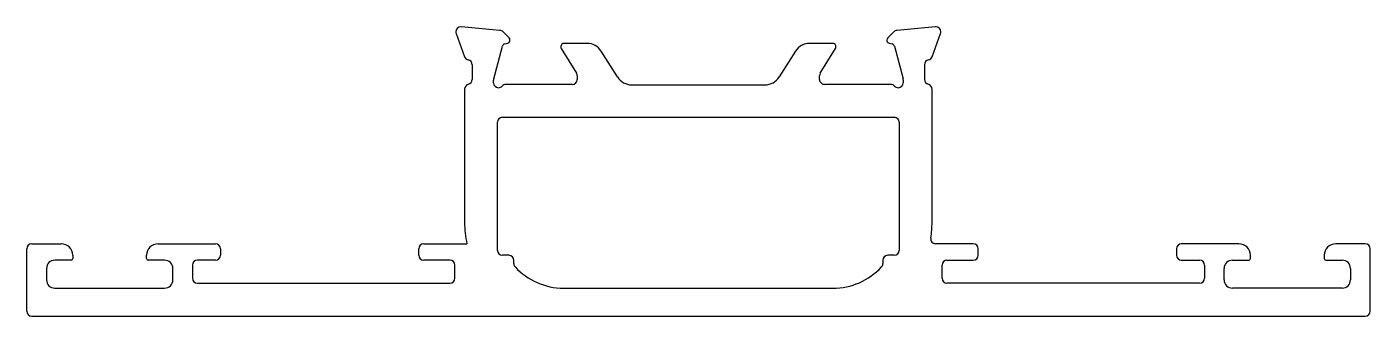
# Model space of a CAD drawing. Extents: x 699.2 to 781.1, y 442 to 459.6.
import ezdxf

# ---------------------------------------------------------------- set-up
doc = ezdxf.new("R2010")
doc.units = 0
doc.layers.get('0').update_dxf_attribs({"linetype": 'CONTINUOUS'})

msp = doc.modelspace()

# ---------------------------------------------------------------- linework, layer by layer
at = {"color": 0}
for p, q in [((728.067, 459.391), (725.702, 459.598)), ((754.626, 459.598), (752.26, 459.391)), ((725.393, 459.198), (725.907, 457.786)), ((728.617, 458.94), (728.253, 459.304)), ((752.074, 459.304), (751.711, 458.94)), ((754.42, 457.786), (754.935, 459.198)), ((727.686, 456.437), (728.217, 458.419)), ((728.358, 458.561), (728.527, 458.606)), ((731.805, 458.295), (732.732, 456.776)), ((733.382, 458.599), (731.976, 458.599)), ((735.238, 456.553), (734.235, 458.12)), ((746.085, 458.12), (745.083, 456.553)), ((748.352, 458.599), (746.939, 458.599)), ((747.596, 456.776), (748.523, 458.295)), ((751.8, 458.606), (751.969, 458.561)), ((752.111, 458.419), (752.642, 456.437)), ((726.372, 457.3), (726.372, 456.399)), ((753.948, 457.298), (753.948, 456.399)), ((727.676, 456.199), (727.676, 456.36)), ((732.776, 456.62), (732.776, 456.399)), ((747.552, 456.399), (747.552, 456.62)), ((752.652, 456.36), (752.652, 456.199)), ((725.91, 455.815), (725.91, 447.702)), ((732.476, 456.099), (728.423, 456.099)), ((736.091, 456.074), (744.229, 456.074)), ((751.905, 456.099), (747.852, 456.099)), ((754.41, 447.702), (754.41, 455.815)), ((727.91, 445.999), (727.91, 453.799)), ((728.21, 454.099), (752.11, 454.099)), ((752.41, 453.799), (752.41, 445.999)), ((699.52, 446.402), (701.32, 446.402)), ((707.22, 446.402), (709.32, 446.402)), ((709.32, 446.402), (710.72, 446.402)), ((723.42, 446.402), (726.053, 446.402)), ((756.92, 446.402), (754.63, 446.402)), ((771.02, 446.402), (769.62, 446.402)), ((773.12, 446.402), (771.02, 446.402)), ((780.82, 446.402), (779.02, 446.402)), ((699.22, 442.302), (699.22, 446.102)), ((702.02, 445.702), (702.02, 445.502)), ((706.52, 445.502), (706.52, 445.702)), ((711.02, 446.102), (711.02, 445.702)), ((723.12, 445.702), (723.12, 446.102)), ((728.61, 445.699), (728.21, 445.699)), ((752.11, 445.699), (751.71, 445.699)), ((757.22, 445.702), (757.22, 446.102)), ((769.32, 446.102), (769.32, 445.702)), ((773.82, 445.502), (773.82, 445.702)), ((778.32, 445.702), (778.32, 445.502)), ((781.12, 442.302), (781.12, 446.102)), ((700.42, 444.902), (700.42, 444.202)), ((701.92, 445.402), (700.92, 445.402)), ((707.62, 445.402), (706.62, 445.402)), ((708.12, 444.202), (708.12, 444.902)), ((709.32, 445.102), (709.32, 444.302)), ((710.72, 445.402), (709.62, 445.402)), ((725.02, 445.402), (723.42, 445.402)), ((725.32, 444.302), (725.32, 445.102)), ((728.91, 445.199), (728.91, 445.399)), ((751.41, 445.399), (751.41, 445.199)), ((755.02, 444.302), (755.02, 445.102)), ((755.32, 445.402), (756.92, 445.402)), ((769.62, 445.402), (770.72, 445.402)), ((771.02, 445.102), (771.02, 444.302)), ((772.22, 444.202), (772.22, 444.902)), ((772.72, 445.402), (773.72, 445.402)), ((778.42, 445.402), (779.42, 445.402)), ((779.92, 444.902), (779.92, 444.202)), ((709.62, 444.002), (725.02, 444.002)), ((770.72, 444.002), (755.32, 444.002)), ((700.92, 443.702), (707.62, 443.702)), ((731.936, 443.702), (748.359, 443.702)), ((779.42, 443.702), (772.72, 443.702)), ((699.52, 442.002), (780.82, 442.002))]:
    msp.add_line(p, q, dxfattribs=at)
for centre, radius, start, end in [((725.676, 459.299), 0.3, 90, 180), ((725.676, 459.299), 0.3, 85, 90), ((754.652, 459.299), 0.3, 90, 95), ((754.652, 459.299), 0.3, 0, 90), ((725.657, 459.296), 0.281, 179.33603, 200.28031), ((728.041, 459.092), 0.3, 45, 85), ((728.476, 458.799), 0.2, 285, 345), ((728.476, 458.799), 0.2, 360, 45), ((728.476, 458.799), 0.2, 345, 0), ((751.852, 458.799), 0.2, 135, 180), ((751.852, 458.799), 0.2, 180, 195), ((751.852, 458.799), 0.2, 195, 255), ((752.286, 459.092), 0.3, 95, 135), ((754.671, 459.296), 0.281, 339.71969, 0.66397), ((728.41, 458.367), 0.2, 105, 165), ((731.976, 458.399), 0.2, 90, 180), ((731.976, 458.399), 0.2, 180, 211.39551), ((733.382, 457.599), 1, 31.4, 90), ((746.939, 457.599), 1, 90, 148.6), ((748.352, 458.399), 0.2, 0, 90), ((748.352, 458.399), 0.2, 328.60449, 360), ((751.917, 458.367), 0.2, 15, 75), ((726.189, 457.888), 0.3, 200, 258.73896), ((726.072, 457.3), 0.3, 360, 78.73896), ((754.248, 457.298), 0.3, 100.54795, 180), ((754.138, 457.888), 0.3, 280.54795, 340), ((726.072, 456.399), 0.3, 283.30846, 0), ((727.976, 456.36), 0.3, 165, 180), ((727.976, 456.199), 0.3, 180, 270), ((732.476, 456.399), 0.3, 270, 0), ((732.476, 456.62), 0.3, 0, 31.39551), ((736.091, 457.074), 1, 211.4, 270), ((744.229, 457.074), 1, 270, 328.6), ((747.852, 456.62), 0.3, 148.60449, 180), ((747.851, 456.399), 0.299, 179.9014, 270.0986), ((752.352, 456.199), 0.3, 270, 0), ((752.352, 456.36), 0.3, 0, 15), ((754.248, 456.399), 0.3, 180, 256.69154), ((726.21, 455.815), 0.3, 103.30846, 180), ((727.976, 456.199), 0.3, 270, 318.18969), ((728.423, 455.799), 0.3, 90, 138.18969), ((751.905, 455.799), 0.3, 41.81031, 90), ((752.352, 456.199), 0.3, 221.81031, 270), ((754.11, 455.815), 0.3, 0, 76.69154), ((728.21, 453.799), 0.3, 90, 180), ((752.11, 453.799), 0.3, 0, 90), ((731.91, 447.702), 6, 180, 192.51333), ((748.41, 447.702), 6, 350.8668, 0), ((699.52, 446.102), 0.3, 90, 180), ((701.32, 445.702), 0.7, 0, 90), ((707.22, 445.702), 0.7, 90, 180), ((710.72, 446.102), 0.3, 0, 90), ((723.42, 446.102), 0.3, 90, 180), ((754.63, 446.702), 0.3, 170.8668, 270), ((756.92, 446.102), 0.3, 0, 90), ((769.62, 446.102), 0.3, 90, 180), ((773.12, 445.702), 0.7, 0, 90), ((779.02, 445.702), 0.7, 90, 180), ((780.82, 446.102), 0.3, 0, 90), ((710.72, 445.702), 0.3, 270, 0), ((723.42, 445.702), 0.3, 180, 270), ((728.21, 445.999), 0.3, 180, 270), ((728.61, 445.399), 0.3, 0, 90), ((751.71, 445.399), 0.3, 90, 180), ((752.11, 445.999), 0.3, 270, 0), ((756.92, 445.702), 0.3, 270, 0), ((769.62, 445.702), 0.3, 180, 270), ((700.92, 444.902), 0.5, 90, 180), ((701.92, 445.502), 0.1, 270, 360), ((706.62, 445.502), 0.1, 180, 270), ((707.62, 444.902), 0.5, 360, 90), ((709.62, 445.102), 0.3, 90, 180), ((725.02, 445.102), 0.3, 0, 90), ((729.21, 445.199), 0.3, 180, 222.559), ((731.936, 447.702), 4, 222.559, 270), ((748.385, 447.702), 4, 269.63573, 317.44149), ((751.11, 445.199), 0.3, 317.44149, 360), ((755.32, 445.102), 0.3, 90, 180), ((770.72, 445.102), 0.3, 0, 90), ((772.72, 444.902), 0.5, 90, 180), ((773.72, 445.502), 0.1, 270, 0), ((778.42, 445.502), 0.1, 180, 270), ((779.42, 444.902), 0.5, 0, 90), ((700.92, 444.202), 0.5, 180, 270), ((707.62, 444.202), 0.5, 270, 0), ((709.62, 444.302), 0.3, 180, 270), ((725.02, 444.302), 0.3, 270, 0), ((755.32, 444.302), 0.3, 180, 270), ((770.72, 444.302), 0.3, 270, 0), ((772.72, 444.202), 0.5, 180, 270), ((779.42, 444.202), 0.5, 270, 0), ((699.52, 442.302), 0.3, 180, 270), ((780.82, 442.302), 0.3, 270, 0)]:
    msp.add_arc(centre, radius, start, end, dxfattribs=at)

doc.saveas('drawing.dxf')
